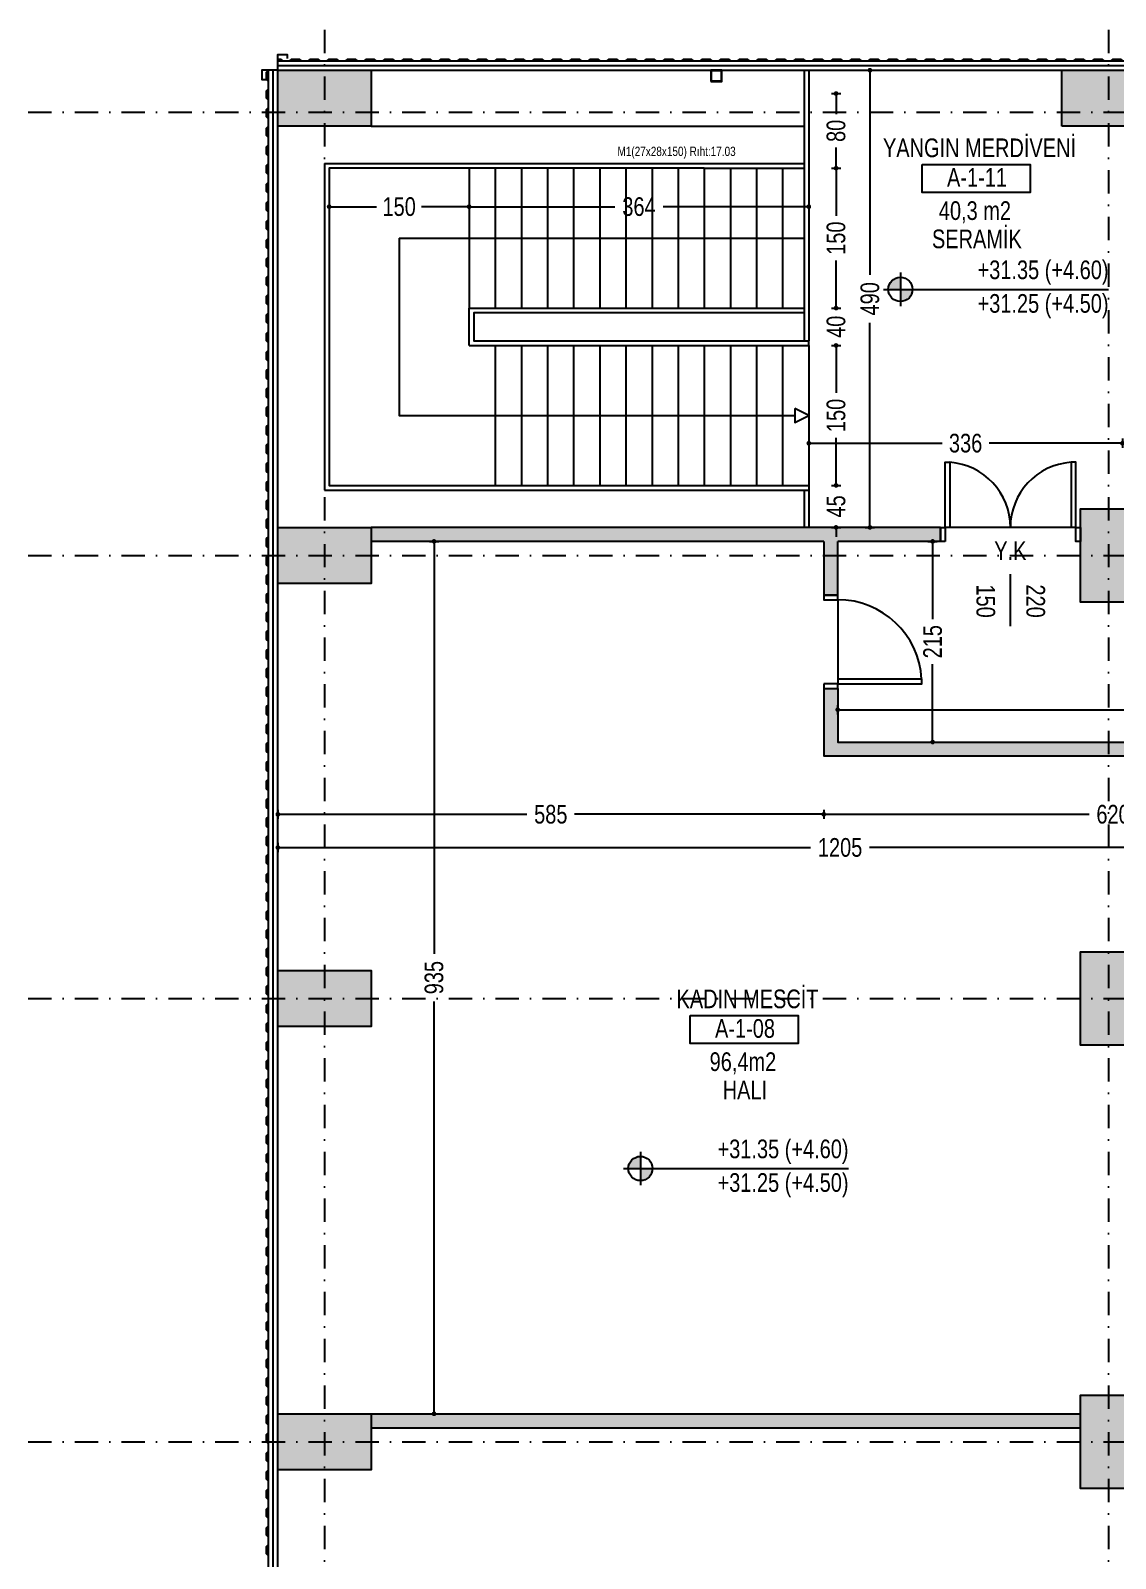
# Model space of a CAD drawing. Header units: centimetres. Extents: x 26569 to 160723, y -3143 to 14565.
# Drawn here: x 78136 to 79298, y 5714 to 7351 of the extents above; entities that cross this region are included whole.
import ezdxf
from ezdxf.enums import TextEntityAlignment as Align

# ---------------------------------------------------------------- set-up
doc = ezdxf.new("R2010")
doc.units = ezdxf.units.CM
doc.header["$LTSCALE"] = 100
doc.linetypes.add('DASHDOT2', pattern=[0.5, 0.25, -0.125, 0, -0.125])
for name, color, linetype in [('A-ANNO-DIMS', 187, 'Continuous'), ('A-ANNO-GRID', 155, 'DASHDOT2'), ('A-ANNO-IDEN', 50, 'Continuous'), ('A-ANNO-TEXT', 50, 'Continuous'), ('A-DOOR', 193, 'Continuous'), ('A-ELEV-01', 255, 'Continuous'), ('A-ELEV-02', 253, 'Continuous'), ('A-ELEV-03', 251, 'Continuous'), ('A-FLOR-STRS', 95, 'Continuous'), ('A-WALL', 134, 'Continuous'), ('A-WALL-HTCH', 8, 'Continuous'), ('A-WALL-INSL', 249, 'Continuous'), ('A-WALL-SNWPNL', 200, 'Continuous'), ('A-WALL-STEL', 202, 'Continuous'), ('S-CONC', 5, 'Continuous'), ('S-HTCH', 8, 'Continuous'), ('S-STEL', 3, 'Continuous')]:
    doc.layers.add(name, color=color, linetype=linetype)
doc.styles.add('Fields_100', font='act_simplex.shx', dxfattribs={"width": 0.8, "height": 20})
doc.styles.add('Fields_50', font='act_simplex.shx', dxfattribs={"width": 0.8, "height": 10})
doc.linetypes.add('BATTING', pattern='A,0.00254,-2.54,[134,ltypeshp.shx,S=2.54,R=0,X=-2.54,Y=0],-5.08,[134,ltypeshp.shx,S=2.54,R=180,X=2.54,Y=0],-2.54', length=10.16254)
doc.dimstyles.new('FIELDS_100', dxfattribs={"dimscale": 0, "dimtxt": 20, "dimasz": 5, "dimexe": 5, "dimexo": 5, "dimgap": 5, "dimtad": 0, "dimdec": 0, "dimzin": 0, "dimdsep": 46, "dimtxsty": 'Fields_100', "dimblk": 'DOT', "dimcen": 0.09, "dimclrt": 50, "dimadec": 0, "dimazin": 0, "dimtfac": 1, "dimtdec": 0, "dimtix": 1, "dimtofl": 0, "dimtmove": 1, "dimatfit": 3, "dimfxl": 5, "dimfxlon": 1, "dimtolj": 1, "dimtzin": 0, "dimarcsym": 0})
pattern_1 = [(0, (45541.4728, 54361.0323), (3.175, 3.175), [3.175, -3.175])]

# ---------------------------------------------------------------- blocks, each defined once
blk = doc.blocks.new('_Dot')
at = {"color": 0, "linetype": 'ByBlock', "lineweight": -2}
blk.add_line((-0.5, 0), (-1, 0), dxfattribs=at)
at = {"color": 0, "linetype": 'ByBlock', "const_width": 0.5}
blk.add_lwpolyline([(-0.25, 0, 1), (0.25, 0, 1)], format="xyb", close=True, dxfattribs=at)
blk = doc.blocks.new('*D129')
at = {"layer": 'A-ANNO-DIMS', "color": 0, "lineweight": -2, "transparency": 16777216}
for p, q in [((78390.9, 8098.6), (78390.9, 8108.6)), ((98295.9, 8098.6), (98295.9, 8108.6)), ((78395.9, 8103.6), (88304.1, 8103.6)), ((98290.9, 8103.6), (88382.6, 8103.6))]:
    blk.add_line(p, q, dxfattribs=at)
at = {"layer": 'DEFPOINTS', "color": 0, "transparency": 16777216}
for p in [(98295.9, 8103.6), (78390.9, 7318.6), (98295.9, 7318.6)]:
    blk.add_point(p, dxfattribs=at)
at = {"layer": 'A-ANNO-DIMS', "color": 0, "lineweight": -2, "transparency": 16777216, "xscale": 5, "yscale": 5, "zscale": 5, "rotation": 180}
blk.add_blockref('_Dot', (78390.9, 8103.6), dxfattribs=at)
at = {"layer": 'A-ANNO-DIMS', "color": 0, "lineweight": -2, "transparency": 16777216, "xscale": 5, "yscale": 5, "zscale": 5}
blk.add_blockref('_Dot', (98295.9, 8103.6), dxfattribs=at)
at = {"layer": 'A-ANNO-DIMS', "color": 50, "transparency": 16777216, "insert": (88343.4, 8103.6), "char_height": 20, "attachment_point": 5, "style": 'Fields_100'}
blk.add_mtext('\\A1;19905', dxfattribs=at)
blk = doc.blocks.new('*D130')
at = {"layer": 'A-ANNO-DIMS', "color": 0, "lineweight": -2, "transparency": 16777216}
for p, q in [((77086, 7318.6), (77076, 7318.6)), ((77081, 7313.6), (77081, 4445.3)), ((77081, 1513.6), (77081, 4382)), ((77086, 1508.6), (77076, 1508.6))]:
    blk.add_line(p, q, dxfattribs=at)
at = {"layer": 'DEFPOINTS', "color": 0, "transparency": 16777216}
for p in [(77081, 7318.6), (78390.9, 7318.6), (78390.9, 1508.6)]:
    blk.add_point(p, dxfattribs=at)
at = {"layer": 'A-ANNO-DIMS', "color": 0, "lineweight": -2, "transparency": 16777216, "xscale": 5, "yscale": 5, "zscale": 5}
for p, rotation in [((77081, 7318.6), 90), ((77081, 1508.6), 270)]:
    blk.add_blockref('_Dot', p, dxfattribs=dict(at, rotation=rotation))
at = {"layer": 'A-ANNO-DIMS', "color": 50, "transparency": 16777216, "insert": (77081, 4413.6), "char_height": 20, "attachment_point": 5, "rotation": 90, "style": 'Fields_100'}
blk.add_mtext('\\A1;5810', dxfattribs=at)
blk = doc.blocks.new('Mahal kutusu_100')
at = {"color": 0}
blk.add_lwpolyline([(-58, 30), (58, 30), (58, 0), (-58, 0)], close=True, dxfattribs=at)
at = {"color": 0, "style": 'Fields_100', "width": 0.8}
for tag, p in [('MAHAL', (3.6, 37.9)), ('KOD', (0.9, 6.2)), ('ALAN', (-1.3, -29.4)), ('KAPLAMA', (0.8, -59.7))]:
    blk.add_attdef(tag, text='', height=20, dxfattribs=at).set_placement(p, align=Align.CENTER)
blk = doc.blocks.new('*D111')
at = {"layer": 'A-ANNO-DIMS', "color": 0, "lineweight": -2, "transparency": 16777216}
for p, q in [((78969.9, 6913.8), (78969.9, 6903.8)), ((79305.9, 6913.8), (79305.9, 6903.8)), ((78974.9, 6908.8), (79112.7, 6908.8)), ((79300.9, 6908.8), (79163, 6908.8))]:
    blk.add_line(p, q, dxfattribs=at)
at = {"layer": 'DEFPOINTS', "color": 0, "transparency": 16777216}
for p in [(79305.9, 6995.2), (78969.9, 6952.7), (78969.9, 6908.8)]:
    blk.add_point(p, dxfattribs=at)
at = {"layer": 'A-ANNO-DIMS', "color": 0, "lineweight": -2, "transparency": 16777216, "xscale": 5, "yscale": 5, "zscale": 5, "rotation": 180}
blk.add_blockref('_Dot', (78969.9, 6908.8), dxfattribs=at)
at = {"layer": 'A-ANNO-DIMS', "color": 0, "lineweight": -2, "transparency": 16777216, "xscale": 5, "yscale": 5, "zscale": 5}
blk.add_blockref('_Dot', (79305.9, 6908.8), dxfattribs=at)
at = {"layer": 'A-ANNO-DIMS', "color": 50, "transparency": 16777216, "insert": (79137.9, 6908.8), "char_height": 20, "attachment_point": 5, "style": 'Fields_100'}
blk.add_mtext('\\A1;336', dxfattribs=at)
blk = doc.blocks.new('*D339')
at = {"layer": 'A-ANNO-DIMS', "color": 0, "lineweight": -2, "transparency": 16777216}
for p, q in [((78605.9, 7167.3), (78605.9, 7157.3)), ((78610.9, 7162.3), (78761.9, 7162.3)), ((78964.9, 7162.3), (78813.8, 7162.3)), ((78969.9, 7167.3), (78969.9, 7157.3))]:
    blk.add_line(p, q, dxfattribs=at)
at = {"layer": 'DEFPOINTS', "color": 0, "transparency": 16777216}
for p in [(78969.9, 7206.1), (78605.9, 7203.6), (78605.9, 7162.3)]:
    blk.add_point(p, dxfattribs=at)
at = {"layer": 'A-ANNO-DIMS', "color": 0, "lineweight": -2, "transparency": 16777216, "xscale": 5, "yscale": 5, "zscale": 5, "rotation": 180}
blk.add_blockref('_Dot', (78605.9, 7162.3), dxfattribs=at)
at = {"layer": 'A-ANNO-DIMS', "color": 0, "lineweight": -2, "transparency": 16777216, "xscale": 5, "yscale": 5, "zscale": 5}
blk.add_blockref('_Dot', (78969.9, 7162.3), dxfattribs=at)
at = {"layer": 'A-ANNO-DIMS', "color": 50, "transparency": 16777216, "insert": (78787.9, 7162.3), "char_height": 20, "attachment_point": 5, "style": 'Fields_100'}
blk.add_mtext('\\A1;364', dxfattribs=at)
blk = doc.blocks.new('*D340')
at = {"layer": 'A-ANNO-DIMS', "color": 0, "lineweight": -2, "transparency": 16777216}
for p, q in [((78455.9, 7167.3), (78455.9, 7157.3)), ((78460.9, 7162.3), (78506.8, 7162.3)), ((78600.9, 7162.3), (78554.9, 7162.3)), ((78605.9, 7167.3), (78605.9, 7157.3))]:
    blk.add_line(p, q, dxfattribs=at)
at = {"layer": 'DEFPOINTS', "color": 0, "transparency": 16777216}
for p in [(78455.9, 7203.6), (78605.9, 7203.6), (78455.9, 7162.3)]:
    blk.add_point(p, dxfattribs=at)
at = {"layer": 'A-ANNO-DIMS', "color": 0, "lineweight": -2, "transparency": 16777216, "xscale": 5, "yscale": 5, "zscale": 5, "rotation": 180}
blk.add_blockref('_Dot', (78455.9, 7162.3), dxfattribs=at)
at = {"layer": 'A-ANNO-DIMS', "color": 0, "lineweight": -2, "transparency": 16777216, "xscale": 5, "yscale": 5, "zscale": 5}
blk.add_blockref('_Dot', (78605.9, 7162.3), dxfattribs=at)
at = {"layer": 'A-ANNO-DIMS', "color": 50, "transparency": 16777216, "insert": (78530.9, 7162.3), "char_height": 20, "attachment_point": 5, "style": 'Fields_100'}
blk.add_mtext('\\A1;150', dxfattribs=at)
blk = doc.blocks.new('*D115')
at = {"layer": 'A-ANNO-DIMS', "color": 0, "lineweight": -2, "transparency": 16777216}
for p, q in [((78994.1, 7283.6), (79004.1, 7283.6)), ((78999.1, 7278.6), (78999.1, 7261.6)), ((78999.1, 7208.6), (78999.1, 7225.7)), ((78994.1, 7203.6), (79004.1, 7203.6))]:
    blk.add_line(p, q, dxfattribs=at)
at = {"layer": 'DEFPOINTS', "color": 0, "transparency": 16777216}
for p in [(78500.9, 7283.6), (78969.9, 7203.6), (78999.1, 7203.6)]:
    blk.add_point(p, dxfattribs=at)
at = {"layer": 'A-ANNO-DIMS', "color": 0, "lineweight": -2, "transparency": 16777216, "xscale": 5, "yscale": 5, "zscale": 5}
for p, rotation in [((78999.1, 7283.6), 90), ((78999.1, 7203.6), 270)]:
    blk.add_blockref('_Dot', p, dxfattribs=dict(at, rotation=rotation))
at = {"layer": 'A-ANNO-DIMS', "color": 50, "transparency": 16777216, "insert": (78999.1, 7243.6), "char_height": 20, "attachment_point": 5, "rotation": 90, "style": 'Fields_100'}
blk.add_mtext('\\A1;80', dxfattribs=at)
blk = doc.blocks.new('*D116')
at = {"layer": 'A-ANNO-DIMS', "color": 0, "lineweight": -2, "transparency": 16777216}
for p, q in [((78994.1, 7203.6), (79004.1, 7203.6)), ((78999.1, 7198.6), (78999.1, 7152.7)), ((78999.1, 7058.6), (78999.1, 7104.6)), ((78994.1, 7053.6), (79004.1, 7053.6))]:
    blk.add_line(p, q, dxfattribs=at)
at = {"layer": 'DEFPOINTS', "color": 0, "transparency": 16777216}
for p in [(78969.9, 7203.6), (78969.9, 7053.6), (78999.1, 7053.6)]:
    blk.add_point(p, dxfattribs=at)
at = {"layer": 'A-ANNO-DIMS', "color": 0, "lineweight": -2, "transparency": 16777216, "xscale": 5, "yscale": 5, "zscale": 5}
for p, rotation in [((78999.1, 7203.6), 90), ((78999.1, 7053.6), 270)]:
    blk.add_blockref('_Dot', p, dxfattribs=dict(at, rotation=rotation))
at = {"layer": 'A-ANNO-DIMS', "color": 50, "transparency": 16777216, "insert": (78999.1, 7128.6), "char_height": 20, "attachment_point": 5, "rotation": 90, "style": 'Fields_100'}
blk.add_mtext('\\A1;150', dxfattribs=at)
blk = doc.blocks.new('*D343')
at = {"layer": 'A-ANNO-DIMS', "color": 0, "lineweight": -2, "transparency": 16777216}
for p, q in [((78999.1, 7058.6), (78999.1, 7063.6)), ((78994.1, 7053.6), (79004.1, 7053.6)), ((78994.1, 7013.6), (79004.1, 7013.6)), ((78999.1, 7008.6), (78999.1, 7003.6))]:
    blk.add_line(p, q, dxfattribs=at)
at = {"layer": 'DEFPOINTS', "color": 0, "transparency": 16777216}
for p in [(78969.9, 7053.6), (78969.9, 7013.6), (78999.1, 7013.6)]:
    blk.add_point(p, dxfattribs=at)
at = {"layer": 'A-ANNO-DIMS', "color": 0, "lineweight": -2, "transparency": 16777216, "xscale": 5, "yscale": 5, "zscale": 5}
for p, rotation in [((78999.1, 7053.6), 270), ((78999.1, 7013.6), 90)]:
    blk.add_blockref('_Dot', p, dxfattribs=dict(at, rotation=rotation))
at = {"layer": 'A-ANNO-DIMS', "color": 50, "transparency": 16777216, "insert": (78999.1, 7033.6), "char_height": 20, "attachment_point": 5, "rotation": 90, "style": 'Fields_100'}
blk.add_mtext('\\A1;40', dxfattribs=at)
blk = doc.blocks.new('*D344')
at = {"layer": 'A-ANNO-DIMS', "color": 0, "lineweight": -2, "transparency": 16777216}
for p, q in [((78994.1, 7013.6), (79004.1, 7013.6)), ((78999.1, 7008.6), (78999.1, 6962.7)), ((78999.1, 6868.6), (78999.1, 6914.6)), ((78994.1, 6863.6), (79004.1, 6863.6))]:
    blk.add_line(p, q, dxfattribs=at)
at = {"layer": 'DEFPOINTS', "color": 0, "transparency": 16777216}
for p in [(78969.9, 7013.6), (78969.9, 6863.6), (78999.1, 6863.6)]:
    blk.add_point(p, dxfattribs=at)
at = {"layer": 'A-ANNO-DIMS', "color": 0, "lineweight": -2, "transparency": 16777216, "xscale": 5, "yscale": 5, "zscale": 5}
for p, rotation in [((78999.1, 7013.6), 90), ((78999.1, 6863.6), 270)]:
    blk.add_blockref('_Dot', p, dxfattribs=dict(at, rotation=rotation))
at = {"layer": 'A-ANNO-DIMS', "color": 50, "transparency": 16777216, "insert": (78999.1, 6938.6), "char_height": 20, "attachment_point": 5, "rotation": 90, "style": 'Fields_100'}
blk.add_mtext('\\A1;150', dxfattribs=at)
blk = doc.blocks.new('KAPI 150')
at = {"layer": 'A-DOOR'}
blk.add_line((145, 15), (5, 15), dxfattribs=at)
for points in [[(5, 15), (5, 85), (10, 85), (10, 15)], [(145, 15), (145, 85), (140, 85), (140, 15)]]:
    blk.add_lwpolyline(points, dxfattribs=at)
for points in [[(5, 0), (0, 0), (0, 15), (5, 15)], [(150, 0), (145, 0), (145, 15), (150, 15)]]:
    blk.add_lwpolyline(points, close=True, dxfattribs=at)
for centre, start, end in [((5, 15), 0, 85.904), ((145, 15), 94.096, 180)]:
    blk.add_arc(centre, 70, start, end, dxfattribs=at)
blk = doc.blocks.new('AÇK_01')
at = {"color": 0}
blk.add_lwpolyline([(28, 0), (-28, 0)], dxfattribs=at)
at = {"color": 0, "style": 'Fields_100', "width": 0.8}
blk.add_attdef('A.Ç.K.01', text='', height=20, rotation=90, dxfattribs=at).set_placement((-53, 0), align=Align.MIDDLE_CENTER)
for tag, p in [('W', (1, 17.2)), ('H', (1, -36.3))]:
    blk.add_attdef(tag, text='', height=20, dxfattribs=at).set_placement(p, align=Align.CENTER)
blk = doc.blocks.new('*D267')
at = {"layer": 'A-ANNO-DIMS', "color": 0, "lineweight": -2, "transparency": 16777216}
for p, q in [((78994.1, 6863.6), (79004.1, 6863.6)), ((78999.1, 6868.6), (78999.1, 6873.6)), ((78994.1, 6818.6), (79004.1, 6818.6)), ((78999.1, 6813.6), (78999.1, 6808.6))]:
    blk.add_line(p, q, dxfattribs=at)
at = {"layer": 'DEFPOINTS', "color": 0, "transparency": 16777216}
for p in [(78969.9, 6863.6), (78969.9, 6818.6), (78999.1, 6818.6)]:
    blk.add_point(p, dxfattribs=at)
at = {"layer": 'A-ANNO-DIMS', "color": 0, "lineweight": -2, "transparency": 16777216, "xscale": 5, "yscale": 5, "zscale": 5}
for p, rotation in [((78999.1, 6863.6), 270), ((78999.1, 6818.6), 90)]:
    blk.add_blockref('_Dot', p, dxfattribs=dict(at, rotation=rotation))
at = {"layer": 'A-ANNO-DIMS', "color": 50, "transparency": 16777216, "insert": (78999.1, 6841.1), "char_height": 20, "attachment_point": 5, "rotation": 90, "style": 'Fields_100'}
blk.add_mtext('\\A1;45', dxfattribs=at)
blk = doc.blocks.new('*D268')
at = {"layer": 'A-ANNO-DIMS', "color": 0, "lineweight": -2, "transparency": 16777216}
for p, q in [((79030.4, 7308.6), (79040.4, 7308.6)), ((79035.4, 7303.6), (79035.4, 7089.2)), ((79035.4, 6823.6), (79035.4, 7038)), ((79030.4, 6818.6), (79040.4, 6818.6))]:
    blk.add_line(p, q, dxfattribs=at)
at = {"layer": 'DEFPOINTS', "color": 0, "transparency": 16777216}
for p in [(78969.9, 7308.6), (79035.4, 7308.6), (78969.9, 6818.6)]:
    blk.add_point(p, dxfattribs=at)
at = {"layer": 'A-ANNO-DIMS', "color": 0, "lineweight": -2, "transparency": 16777216, "xscale": 5, "yscale": 5, "zscale": 5}
for p, rotation in [((79035.4, 7308.6), 90), ((79035.4, 6818.6), 270)]:
    blk.add_blockref('_Dot', p, dxfattribs=dict(at, rotation=rotation))
at = {"layer": 'A-ANNO-DIMS', "color": 50, "transparency": 16777216, "insert": (79035.4, 7063.6), "char_height": 20, "attachment_point": 5, "rotation": 90, "style": 'Fields_100'}
blk.add_mtext('\\A1;490', dxfattribs=at)
blk = doc.blocks.new('KAPI_100')
at = {"layer": 'A-DOOR'}
blk.add_line((5, 15), (95, 15), dxfattribs=at)
blk.add_lwpolyline([(95, 15), (95, 105), (90, 105), (90, 15)], dxfattribs=at)
for points in [[(0, 0), (5, 0), (5, 15), (0, 15)], [(95, 0), (100, 0), (100, 15), (95, 15)]]:
    blk.add_lwpolyline(points, close=True, dxfattribs=at)
blk.add_arc((95, 15), 90, 93.1847, 180, dxfattribs=at)
blk = doc.blocks.new('*D206')
at = {"layer": 'A-ANNO-DIMS', "color": 0, "lineweight": -2, "transparency": 16777216}
for p, q in [((79536.9, 5853.6), (79546.9, 5853.6)), ((79541.9, 5848.6), (79541.9, 5050.3)), ((79541.9, 4188.6), (79541.9, 4987)), ((79536.9, 4183.6), (79546.9, 4183.6))]:
    blk.add_line(p, q, dxfattribs=at)
at = {"layer": 'DEFPOINTS', "color": 0, "transparency": 16777216}
for p in [(78500.9, 5853.6), (79541.9, 5853.6), (78400.9, 4183.6)]:
    blk.add_point(p, dxfattribs=at)
at = {"layer": 'A-ANNO-DIMS', "color": 0, "lineweight": -2, "transparency": 16777216, "xscale": 5, "yscale": 5, "zscale": 5}
for p, rotation in [((79541.9, 5853.6), 90), ((79541.9, 4183.6), 270)]:
    blk.add_blockref('_Dot', p, dxfattribs=dict(at, rotation=rotation))
at = {"layer": 'A-ANNO-DIMS', "color": 50, "transparency": 16777216, "insert": (79541.9, 5018.6), "char_height": 20, "attachment_point": 5, "rotation": 90, "style": 'Fields_100'}
blk.add_mtext('\\A1;1670', dxfattribs=at)
blk = doc.blocks.new('*D210')
at = {"layer": 'A-ANNO-DIMS', "color": 0, "lineweight": -2, "transparency": 16777216}
for p, q in [((78985.9, 6516.1), (78985.9, 6506.1)), ((78990.9, 6511.1), (79270.3, 6511.1)), ((79600.9, 6511.1), (79321.4, 6511.1)), ((79605.9, 6516.1), (79605.9, 6506.1))]:
    blk.add_line(p, q, dxfattribs=at)
at = {"layer": 'DEFPOINTS', "color": 0, "transparency": 16777216}
for p in [(78985.9, 6573.6), (79605.9, 6573.6), (78985.9, 6511.1)]:
    blk.add_point(p, dxfattribs=at)
at = {"layer": 'A-ANNO-DIMS', "color": 0, "lineweight": -2, "transparency": 16777216, "xscale": 5, "yscale": 5, "zscale": 5, "rotation": 180}
blk.add_blockref('_Dot', (78985.9, 6511.1), dxfattribs=at)
at = {"layer": 'A-ANNO-DIMS', "color": 0, "lineweight": -2, "transparency": 16777216, "xscale": 5, "yscale": 5, "zscale": 5}
blk.add_blockref('_Dot', (79605.9, 6511.1), dxfattribs=at)
at = {"layer": 'A-ANNO-DIMS', "color": 50, "transparency": 16777216, "insert": (79295.9, 6511.1), "char_height": 20, "attachment_point": 5, "style": 'Fields_100'}
blk.add_mtext('\\A1;620', dxfattribs=at)
blk = doc.blocks.new('*D211')
at = {"layer": 'A-ANNO-DIMS', "color": 0, "lineweight": -2, "transparency": 16777216}
for p, q in [((78400.9, 6516.1), (78400.9, 6506.1)), ((78405.9, 6511.1), (78667.8, 6511.1)), ((78980.9, 6511.1), (78718.9, 6511.1)), ((78985.9, 6516.1), (78985.9, 6506.1))]:
    blk.add_line(p, q, dxfattribs=at)
at = {"layer": 'DEFPOINTS', "color": 0, "transparency": 16777216}
for p in [(78400.9, 6758.6), (78985.9, 6573.6), (78400.9, 6511.1)]:
    blk.add_point(p, dxfattribs=at)
at = {"layer": 'A-ANNO-DIMS', "color": 0, "lineweight": -2, "transparency": 16777216, "xscale": 5, "yscale": 5, "zscale": 5, "rotation": 180}
blk.add_blockref('_Dot', (78400.9, 6511.1), dxfattribs=at)
at = {"layer": 'A-ANNO-DIMS', "color": 0, "lineweight": -2, "transparency": 16777216, "xscale": 5, "yscale": 5, "zscale": 5}
blk.add_blockref('_Dot', (78985.9, 6511.1), dxfattribs=at)
at = {"layer": 'A-ANNO-DIMS', "color": 50, "transparency": 16777216, "insert": (78693.4, 6511.1), "char_height": 20, "attachment_point": 5, "style": 'Fields_100'}
blk.add_mtext('\\A1;585', dxfattribs=at)
blk = doc.blocks.new('*D67')
at = {"layer": 'A-ANNO-DIMS', "color": 0, "lineweight": -2, "transparency": 16777216}
for p, q in [((78400.9, 6480.5), (78400.9, 6470.5)), ((78405.9, 6475.5), (78971.7, 6475.5)), ((79600.9, 6475.5), (79035, 6475.5)), ((79605.9, 6480.5), (79605.9, 6470.5))]:
    blk.add_line(p, q, dxfattribs=at)
at = {"layer": 'DEFPOINTS', "color": 0, "transparency": 16777216}
for p in [(78400.9, 6758.6), (79605.9, 6573.6), (78400.9, 6475.5)]:
    blk.add_point(p, dxfattribs=at)
at = {"layer": 'A-ANNO-DIMS', "color": 0, "lineweight": -2, "transparency": 16777216, "xscale": 5, "yscale": 5, "zscale": 5, "rotation": 180}
blk.add_blockref('_Dot', (78400.9, 6475.5), dxfattribs=at)
at = {"layer": 'A-ANNO-DIMS', "color": 0, "lineweight": -2, "transparency": 16777216, "xscale": 5, "yscale": 5, "zscale": 5}
blk.add_blockref('_Dot', (79605.9, 6475.5), dxfattribs=at)
at = {"layer": 'A-ANNO-DIMS', "color": 50, "transparency": 16777216, "insert": (79003.4, 6475.5), "char_height": 20, "attachment_point": 5, "style": 'Fields_100'}
blk.add_mtext('\\A1;1205', dxfattribs=at)
blk = doc.blocks.new('*D212')
at = {"layer": 'A-ANNO-DIMS', "color": 0, "lineweight": -2, "transparency": 16777216}
for p, q in [((78563.3, 6803.6), (78573.3, 6803.6)), ((78568.3, 6798.6), (78568.3, 6361.7)), ((78568.3, 5873.6), (78568.3, 6310.5)), ((78563.3, 5868.6), (78573.3, 5868.6))]:
    blk.add_line(p, q, dxfattribs=at)
at = {"layer": 'DEFPOINTS', "color": 0, "transparency": 16777216}
for p in [(78500.9, 6803.6), (78400.9, 5868.6), (78568.3, 5868.6)]:
    blk.add_point(p, dxfattribs=at)
at = {"layer": 'A-ANNO-DIMS', "color": 0, "lineweight": -2, "transparency": 16777216, "xscale": 5, "yscale": 5, "zscale": 5}
for p, rotation in [((78568.3, 6803.6), 90), ((78568.3, 5868.6), 270)]:
    blk.add_blockref('_Dot', p, dxfattribs=dict(at, rotation=rotation))
at = {"layer": 'A-ANNO-DIMS', "color": 50, "transparency": 16777216, "insert": (78568.3, 6336.1), "char_height": 20, "attachment_point": 5, "rotation": 90, "style": 'Fields_100'}
blk.add_mtext('\\A1;935', dxfattribs=at)
blk = doc.blocks.new('*D171')
at = {"layer": 'A-ANNO-DIMS', "color": 0, "lineweight": -2, "transparency": 16777216}
for p, q in [((79000.9, 6618.2), (79000.9, 6628.2)), ((79005.9, 6623.2), (79440.3, 6623.2)), ((79925.9, 6623.2), (79491.4, 6623.2)), ((79930.9, 6618.2), (79930.9, 6628.2))]:
    blk.add_line(p, q, dxfattribs=at)
at = {"layer": 'DEFPOINTS', "color": 0, "transparency": 16777216}
for p in [(79930.9, 6623.2), (79000.9, 6588.6), (79930.9, 6588.6)]:
    blk.add_point(p, dxfattribs=at)
at = {"layer": 'A-ANNO-DIMS', "color": 0, "lineweight": -2, "transparency": 16777216, "xscale": 5, "yscale": 5, "zscale": 5, "rotation": 180}
blk.add_blockref('_Dot', (79000.9, 6623.2), dxfattribs=at)
at = {"layer": 'A-ANNO-DIMS', "color": 0, "lineweight": -2, "transparency": 16777216, "xscale": 5, "yscale": 5, "zscale": 5}
blk.add_blockref('_Dot', (79930.9, 6623.2), dxfattribs=at)
at = {"layer": 'A-ANNO-DIMS', "color": 50, "transparency": 16777216, "insert": (79465.9, 6623.2), "char_height": 20, "attachment_point": 5, "style": 'Fields_100'}
blk.add_mtext('\\A1;930', dxfattribs=at)
blk = doc.blocks.new('*D173')
at = {"layer": 'A-ANNO-DIMS', "color": 0, "lineweight": -2, "transparency": 16777216}
for p, q in [((79097.6, 6803.6), (79107.6, 6803.6)), ((79102.6, 6798.6), (79102.6, 6720.2)), ((79102.6, 6593.6), (79102.6, 6672.1)), ((79097.6, 6588.6), (79107.6, 6588.6))]:
    blk.add_line(p, q, dxfattribs=at)
at = {"layer": 'DEFPOINTS', "color": 0, "transparency": 16777216}
for p in [(79000.9, 6803.6), (79000.9, 6588.6), (79102.6, 6588.6)]:
    blk.add_point(p, dxfattribs=at)
at = {"layer": 'A-ANNO-DIMS', "color": 0, "lineweight": -2, "transparency": 16777216, "xscale": 5, "yscale": 5, "zscale": 5}
for p, rotation in [((79102.6, 6803.6), 90), ((79102.6, 6588.6), 270)]:
    blk.add_blockref('_Dot', p, dxfattribs=dict(at, rotation=rotation))
at = {"layer": 'A-ANNO-DIMS', "color": 50, "transparency": 16777216, "insert": (79102.6, 6696.1), "char_height": 20, "attachment_point": 5, "rotation": 90, "style": 'Fields_100'}
blk.add_mtext('\\A1;215', dxfattribs=at)
blk = doc.blocks.new('*U429')
at = {"layer": 'A-WALL-SNWPNL'}
blk.add_lwpolyline([(50, 1), (42, 1), (40, -1), (32, -1), (30, 1), (22, 1), (20, -1), (12, -1), (10, 1), (2, 1), (0, -1), (-8, -1), (-10, 1), (-18, 1), (-20, -1), (-28, -1), (-30, 1), (-38, 1), (-40, -1), (-48, -1), (-50, 1)], dxfattribs=at)
blk = doc.blocks.new('*U430')
at = {"layer": 'A-WALL-STEL', "color": 0, "linetype": 'ByBlock', "lineweight": -2, "transparency": 16777216}
for p in [(18900, 0), (19000, 0), (19100, 0), (19200, 0), (19300, 0), (19400, 0), (19500, 0), (19600, 0), (19700, 0)]:
    blk.add_blockref('*U429', p, dxfattribs=at)
blk = doc.blocks.new('*U436')
at = {"layer": 'A-WALL-SNWPNL'}
blk.add_lwpolyline([(50, 1), (42, 1), (40, -1), (32, -1), (30, 1), (22, 1), (20, -1), (12, -1), (10, 1), (2, 1), (0, -1), (-8, -1), (-10, 1), (-18, 1), (-20, -1), (-28, -1), (-30, 1), (-38, 1), (-40, -1), (-48, -1), (-50, 1)], dxfattribs=at)
blk = doc.blocks.new('*U437')
at = {"layer": 'A-WALL-STEL', "color": 0, "linetype": 'ByBlock', "lineweight": -2, "transparency": 16777216}
for p in [(0, 0), (100, 0), (200, 0), (300, 0), (400, 0), (500, 0), (600, 0), (700, 0), (800, 0), (900, 0), (1000, 0), (1100, 0), (1200, 0), (1300, 0), (1400, 0), (1500, 0)]:
    blk.add_blockref('*U436', p, dxfattribs=at)

msp = doc.modelspace()

# ---------------------------------------------------------------- hatches: boundary and pattern name
at = {"layer": 'A-ANNO-DIMS'}
h = msp.add_hatch(color=256, dxfattribs=at)
h.paths.add_polyline_path([(79068.08, 7086.66, 0.4142136), (79055.08, 7073.66), (79068.08, 7073.66)])
h.paths.add_polyline_path([(79081.08, 7073.66), (79068.08, 7073.66), (79068.08, 7060.66, 0.4142136)])
h = msp.add_hatch(color=256, dxfattribs=at)
h.paths.add_polyline_path([(78789.46, 6144.51, 0.4142136), (78776.46, 6131.51), (78789.46, 6131.51)])
h.paths.add_polyline_path([(78802.46, 6131.51), (78789.46, 6131.51), (78789.46, 6118.51, 0.4142136)])
at = {"layer": 'A-WALL-HTCH'}
h = msp.add_hatch(dxfattribs=at)
h.set_pattern_fill('DASH', color=256)
h.set_pattern_definition(pattern_1)
h.paths.add_polyline_path([(79110.86, 6818.62), (78500.86, 6818.62), (78500.86, 6803.62), (78985.86, 6803.62), (78985.86, 6746.12), (79000.86, 6746.12), (79000.86, 6803.62), (79110.86, 6803.62)])
h = msp.add_hatch(dxfattribs=at)
h.set_pattern_fill('DASH', color=256)
h.set_pattern_definition(pattern_1)
h.paths.add_polyline_path([(79930.86, 6588.62), (79000.86, 6588.62), (79000.86, 6646.12), (78985.86, 6646.12), (78985.86, 6573.62), (79900.86, 6573.62), (79900.86, 6213.62), (79755.86, 6213.62), (79755.86, 6198.62), (79915.86, 6198.62), (79915.86, 6033.62), (79755.86, 6033.62), (79755.86, 6018.62), (79825.86, 6018.62), (79825.86, 5993.62), (79840.86, 5993.62), (79840.86, 6018.62), (79930.86, 6018.62)])
h = msp.add_hatch(dxfattribs=at)
h.set_pattern_fill('DASH', color=256)
h.set_pattern_definition(pattern_1)
h.paths.add_polyline_path([(79260.86, 5868.62), (78500.86, 5868.62), (78500.86, 5853.62), (79260.86, 5853.62)])
at = {"layer": 'S-HTCH'}
h = msp.add_hatch(dxfattribs=at)
h.set_pattern_fill('ANSI33', color=256)
h.set_pattern_definition([(45, (74805.67, 5721.585), (-4.490128, 4.490128), []), (45, (74810.16, 5721.585), (-4.490128, 4.490128), [3.175, -1.5875])])
h.paths.add_polyline_path([(79320.86, 2938.62), (79260.86, 2938.62), (79260.86, 3038.62), (79320.86, 3038.62)])
h.paths.add_polyline_path([(78400.86, 2958.62), (78400.86, 3018.62), (78500.86, 3018.62), (78500.86, 2958.62)])
h.paths.add_polyline_path([(80080.86, 2958.62), (80080.86, 3018.62), (80180.86, 3018.62), (80180.86, 2958.62)])
h.paths.add_polyline_path([(79320.86, 1988.62), (79260.86, 1988.62), (79260.86, 2088.62), (79320.86, 2088.62)])
h.paths.add_polyline_path([(79320.86, 2463.62), (79260.86, 2463.62), (79260.86, 2563.62), (79320.86, 2563.62)])
h.paths.add_polyline_path([(79320.86, 3888.62), (79260.86, 3888.62), (79260.86, 3988.62), (79320.86, 3988.62)])
h.paths.add_polyline_path([(79320.86, 4363.62), (79260.86, 4363.62), (79260.86, 4463.62), (79320.86, 4463.62)])
h.paths.add_polyline_path([(79320.86, 4838.62), (79260.86, 4838.62), (79260.86, 4938.62), (79320.86, 4938.62)])
h.paths.add_polyline_path([(79320.86, 5788.62), (79260.86, 5788.62), (79260.86, 5888.62), (79320.86, 5888.62)])
h.paths.add_polyline_path([(79320.86, 6263.62), (79260.86, 6263.62), (79260.86, 6363.62), (79320.86, 6363.62)])
h.paths.add_polyline_path([(79320.86, 6738.62), (79260.86, 6738.62), (79260.86, 6838.62), (79320.86, 6838.62)])
h.paths.add_polyline_path([(78400.86, 1518.62), (78400.86, 1578.62), (78500.86, 1578.62), (78500.86, 1518.62)])
h.paths.add_polyline_path([(79240.86, 1518.62), (79240.86, 1578.62), (79340.86, 1578.62), (79340.86, 1518.62)])
h.paths.add_polyline_path([(80080.86, 1518.62), (80080.86, 1578.62), (80180.86, 1578.62), (80180.86, 1518.62)])
h.paths.add_polyline_path([(78400.86, 2008.62), (78400.86, 2068.62), (78500.86, 2068.62), (78500.86, 2008.62)])
h.paths.add_polyline_path([(80080.86, 2008.62), (80080.86, 2068.62), (80180.86, 2068.62), (80180.86, 2008.62)])
h.paths.add_polyline_path([(78400.86, 2483.62), (78400.86, 2543.62), (78500.86, 2543.62), (78500.86, 2483.62)])
h.paths.add_polyline_path([(80080.86, 2483.62), (80080.86, 2543.62), (80180.86, 2543.62), (80180.86, 2483.62)])
h.paths.add_polyline_path([(78400.86, 3433.62), (78400.86, 3493.62), (78500.86, 3493.62), (78500.86, 3433.62)])
h.paths.add_polyline_path([(79240.86, 3433.62), (79240.86, 3493.62), (79340.86, 3493.62), (79340.86, 3433.62)])
h.paths.add_polyline_path([(80080.86, 3433.62), (80080.86, 3493.62), (80180.86, 3493.62), (80180.86, 3433.62)])
h.paths.add_polyline_path([(78400.86, 3908.62), (78400.86, 3968.62), (78500.86, 3968.62), (78500.86, 3908.62)])
h.paths.add_polyline_path([(80080.86, 3908.62), (80080.86, 3968.62), (80180.86, 3968.62), (80180.86, 3908.62)])
h.paths.add_polyline_path([(78400.86, 4383.62), (78400.86, 4443.62), (78500.86, 4443.62), (78500.86, 4383.62)])
h.paths.add_polyline_path([(80080.86, 4383.62), (80080.86, 4443.62), (80180.86, 4443.62), (80180.86, 4383.62)])
h.paths.add_polyline_path([(78400.86, 4858.62), (78400.86, 4918.62), (78500.86, 4918.62), (78500.86, 4858.62)])
h.paths.add_polyline_path([(80080.86, 4858.62), (80080.86, 4918.62), (80180.86, 4918.62), (80180.86, 4858.62)])
h.paths.add_polyline_path([(78400.86, 5333.62), (78400.86, 5393.62), (78500.86, 5393.62), (78500.86, 5333.62)])
h.paths.add_polyline_path([(79240.86, 5333.62), (79240.86, 5393.62), (79340.86, 5393.62), (79340.86, 5333.62)])
h.paths.add_polyline_path([(80080.86, 5333.62), (80080.86, 5393.62), (80180.86, 5393.62), (80180.86, 5333.62)])
h.paths.add_polyline_path([(78400.86, 5808.62), (78400.86, 5868.62), (78500.86, 5868.62), (78500.86, 5808.62)])
h.paths.add_polyline_path([(80080.86, 5808.62), (80080.86, 5868.62), (80180.86, 5868.62), (80180.86, 5808.62)])
h.paths.add_polyline_path([(78400.86, 6283.62), (78400.86, 6343.62), (78500.86, 6343.62), (78500.86, 6283.62)])
h.paths.add_polyline_path([(80080.86, 6283.62), (80080.86, 6343.62), (80180.86, 6343.62), (80180.86, 6283.62)])
h.paths.add_polyline_path([(78400.86, 6758.62), (78400.86, 6818.62), (78500.86, 6818.62), (78500.86, 6758.62)])
h.paths.add_polyline_path([(80080.86, 6758.62), (80080.86, 6818.62), (80180.86, 6818.62), (80180.86, 6758.62)])
h.paths.add_polyline_path([(78400.86, 7248.62), (78400.86, 7308.62), (78500.86, 7308.62), (78500.86, 7248.62)])
h.paths.add_polyline_path([(79240.86, 7248.62), (79240.86, 7308.62), (79340.86, 7308.62), (79340.86, 7248.62)])
h.paths.add_polyline_path([(80080.86, 7248.62), (80080.86, 7308.62), (80180.86, 7308.62), (80180.86, 7248.62)])

# ---------------------------------------------------------------- linework, layer by layer
at = {"layer": 'A-ANNO-DIMS'}
for p, q in [((79068.08, 7091.66), (79068.08, 7055.66)), ((79050.08, 7073.66), (79291.08, 7073.66)), ((78789.46, 6149.51), (78789.46, 6113.51)), ((78771.46, 6131.51), (79012.46, 6131.51))]:
    msp.add_line(p, q, dxfattribs=at)
for centre in [(79068.08, 7073.66), (78789.46, 6131.51)]:
    msp.add_circle(centre, 13, dxfattribs=at)
at = {"layer": 'A-ANNO-GRID'}
for p, q in [((78450.86, 8203.62), (78450.86, 1408.62)), ((79290.86, 8203.62), (79290.86, 1408.62)), ((76981.01, 7263.62), (98785.86, 7263.62)), ((76981.01, 6788.62), (98785.86, 6788.62)), ((76981.01, 6313.62), (98785.86, 6313.62)), ((76981.01, 5838.62), (98785.86, 5838.62))]:
    msp.add_line(p, q, dxfattribs=at)
at = {"layer": 'A-ELEV-02'}
msp.add_line((78500.86, 7248.62), (78964.86, 7248.62), dxfattribs=at)
at = {"layer": 'A-ELEV-03'}
for points in [[(78390.86, 5051.09), (78390.86, 7308.59)], [(78400.86, 7318.59), (79040.86, 7318.59)], [(79040.86, 7318.59), (81215.86, 7318.59)]]:
    msp.add_lwpolyline(points, dxfattribs=at)
at = {"layer": 'A-FLOR-STRS'}
for p, q in [((78450.86, 7208.62), (78858.79, 7208.62)), ((78858.79, 7208.62), (78964.86, 7208.62)), ((78857.86, 7203.62), (78964.86, 7203.62)), ((78605.86, 7053.62), (78829.86, 7053.62)), ((78605.86, 7013.62), (78605.86, 7053.62)), ((78829.86, 7053.62), (78964.86, 7053.62)), ((78605.86, 7013.62), (78969.86, 7013.62)), ((78969.86, 7013.62), (78969.86, 7018.62)), ((78969.86, 6863.62), (78969.86, 6818.62)), ((78450.86, 6858.62), (78969.86, 6858.62)), ((78964.86, 6858.62), (78964.86, 6818.62))]:
    msp.add_line(p, q, dxfattribs=at)
for points in [[(78964.86, 7308.62), (78964.86, 7018.62)], [(78969.86, 7308.62), (78969.86, 7018.62)], [(78450.86, 7208.62), (78450.86, 6858.62)], [(78857.86, 7203.62), (78455.86, 7203.62), (78455.86, 6863.62), (78969.86, 6863.62)], [(78605.86, 7203.62), (78605.86, 7053.62)], [(78633.86, 7203.62), (78633.86, 7053.62)], [(78661.86, 7203.62), (78661.86, 7053.62)], [(78689.86, 7203.62), (78689.86, 7053.62)], [(78717.86, 7203.62), (78717.86, 7053.62)], [(78745.86, 7203.62), (78745.86, 7053.62)], [(78773.86, 7203.62), (78773.86, 7053.62)], [(78801.86, 7203.62), (78801.86, 7053.62)], [(78829.86, 7203.62), (78829.86, 7053.62)], [(78857.86, 7203.62), (78857.86, 7053.62)], [(78885.86, 7203.62), (78885.86, 7053.62)], [(78913.86, 7203.62), (78913.86, 7053.62)], [(78941.86, 7203.62), (78941.86, 7053.62)], [(78530.86, 7128.62), (78964.86, 7128.62)], [(78530.86, 7128.62), (78530.86, 6938.62), (78954.86, 6938.62)], [(78828.92, 7048.62), (78610.86, 7048.62), (78610.86, 7018.62), (78969.86, 7018.62)], [(78964.86, 7048.62), (78828.92, 7048.62)], [(78633.86, 7013.62), (78633.86, 6863.62)], [(78661.86, 7013.62), (78661.86, 6863.62)], [(78689.86, 7013.62), (78689.86, 6863.62)], [(78717.86, 7013.62), (78717.86, 6863.62)], [(78745.86, 7013.62), (78745.86, 6863.62)], [(78773.86, 7013.62), (78773.86, 6863.62)], [(78801.86, 7013.62), (78801.86, 6863.62)], [(78829.86, 7013.62), (78829.86, 6863.62)], [(78857.86, 7013.62), (78857.86, 6863.62)], [(78885.86, 7013.62), (78885.86, 6863.62)], [(78913.86, 7013.62), (78913.86, 6863.62)], [(78941.86, 7013.62), (78941.86, 6863.62)], [(78969.86, 7013.62), (78969.86, 6863.62)]]:
    msp.add_lwpolyline(points, dxfattribs=at)
msp.add_lwpolyline([(78954.86, 6946.12), (78954.86, 6931.12), (78969.86, 6938.62)], close=True, dxfattribs=at)
at = {"layer": 'A-WALL'}
for p, q in [((79110.86, 6818.62), (78500.86, 6818.62)), ((78985.86, 6646.12), (79000.86, 6646.12)), ((78500.86, 5868.62), (79260.86, 5868.62)), ((78500.86, 5853.62), (79260.86, 5853.62))]:
    msp.add_line(p, q, dxfattribs=at)
for points in [[(79110.86, 6818.62), (79110.86, 6803.62)], [(78985.86, 6803.62), (78500.86, 6803.62)], [(78985.86, 6803.62), (78985.86, 6746.12), (79000.86, 6746.12), (79000.86, 6803.62)], [(79110.86, 6803.62), (79000.86, 6803.62)], [(78985.86, 6646.12), (78985.86, 6573.62), (79900.86, 6573.62), (79900.86, 6213.62)], [(79000.86, 6646.12), (79000.86, 6588.62), (79930.86, 6588.62)]]:
    msp.add_lwpolyline(points, dxfattribs=at)
at = {"layer": 'A-WALL-INSL', "linetype": 'BATTING', "ltscale": 0.005}
for points in [[(78395.86, 5051.09), (78395.86, 7308.59)], [(78400.86, 7313.59), (79040.86, 7313.59)], [(79040.86, 7313.59), (81215.86, 7313.59)]]:
    msp.add_lwpolyline(points, dxfattribs=at)
at = {"layer": 'A-WALL-SNWPNL'}
for p, q in [((78500.86, 7308.59), (79040.86, 7308.59)), ((79040.86, 7308.59), (80080.86, 7308.59)), ((78400.86, 6818.59), (78400.86, 7248.59)), ((78400.86, 6343.59), (78400.86, 6758.59)), ((78400.86, 5868.59), (78400.86, 6283.59)), ((78400.86, 5393.59), (78400.86, 5808.59))]:
    msp.add_line(p, q, dxfattribs=at)
for points in [[(78400.86, 7308.59), (78400.86, 7325.59), (78410.86, 7325.59), (78410.86, 7321.09)], [(78400.86, 7320.59), (78403.86, 7320.59), (78405.86, 7318.59), (78413.86, 7318.59), (78415.86, 7320.59), (78423.86, 7320.59), (78425.86, 7318.59), (78433.86, 7318.59), (78435.86, 7320.59), (78443.86, 7320.59), (78445.86, 7318.59), (78453.86, 7318.59), (78455.86, 7320.59), (78463.86, 7320.59), (78465.86, 7318.59), (78473.86, 7318.59), (78475.86, 7320.59), (78483.86, 7320.59), (78485.86, 7318.59)], [(78400.86, 7308.59), (78383.86, 7308.59), (78383.86, 7298.59), (78388.36, 7298.59)]]:
    msp.add_lwpolyline(points, dxfattribs=at)
at = {"layer": 'S-CONC'}
for points in [[(78400.86, 7248.62), (78400.86, 7308.62), (78500.86, 7308.62), (78500.86, 7248.62)], [(79240.86, 7248.62), (79240.86, 7308.62), (79340.86, 7308.62), (79340.86, 7248.62)], [(79320.86, 6738.62), (79260.86, 6738.62), (79260.86, 6838.62), (79320.86, 6838.62)], [(78400.86, 6758.62), (78400.86, 6818.62), (78500.86, 6818.62), (78500.86, 6758.62)], [(79320.86, 6263.62), (79260.86, 6263.62), (79260.86, 6363.62), (79320.86, 6363.62)], [(78400.86, 6283.62), (78400.86, 6343.62), (78500.86, 6343.62), (78500.86, 6283.62)], [(79320.86, 5788.62), (79260.86, 5788.62), (79260.86, 5888.62), (79320.86, 5888.62)], [(78400.86, 5808.62), (78400.86, 5868.62), (78500.86, 5868.62), (78500.86, 5808.62)]]:
    msp.add_lwpolyline(points, close=True, dxfattribs=at)
at = {"layer": 'S-STEL', "elevation": 0}
for points in [[(78864.86, 7296.59), (78876.86, 7296.59), (78876.86, 7308.59), (78864.86, 7308.59)], [(78865.36, 7297.09), (78876.36, 7297.09), (78876.36, 7308.09), (78865.36, 7308.09)]]:
    msp.add_lwpolyline(points, close=True, dxfattribs=at)

# ---------------------------------------------------------------- block references
at = {"layer": 'A-ANNO-IDEN'}
for p, values in [((79149.2, 7177.52), {'MAHAL': 'YANGIN MERDİVENİ', 'KOD': 'A-1-11', 'ALAN': '40,3 m2', 'KAPLAMA': 'SERAMİK'}), ((78900.6, 6265.42), {'MAHAL': 'KADIN MESCİT', 'KOD': 'A-1-08', 'ALAN': '96,4m2', 'KAPLAMA': 'HALI'})]:
    msp.add_blockref('Mahal kutusu_100', p, dxfattribs=at).add_auto_attribs(values)
at = {"layer": 'A-ANNO-TEXT', "rotation": 270}
msp.add_blockref('AÇK_01', (79185.86, 6740.62), dxfattribs=at).add_auto_attribs({'A.Ç.K.01': 'Y.K', 'H': '150', 'W': '220'})
at = {"layer": 'A-DOOR', "rotation": 270}
msp.add_blockref('KAPI_100', (78985.86, 6746.12), dxfattribs=at)
at = {"layer": 'A-ELEV-01'}
msp.add_blockref('KAPI 150', (79110.86, 6803.62), dxfattribs=at)
at = {"layer": 'A-WALL-STEL'}
for name, p, rotation in [('*U430', (98235.86, 7319.59), 180), ('*U437', (78389.86, 7258.59), 270)]:
    msp.add_blockref(name, p, dxfattribs=dict(at, rotation=rotation))

# ---------------------------------------------------------------- texts
at = {"layer": 'A-ANNO-TEXT'}
for s, width, insert, char_height, attachment_point, style in [('\\pxt14;M1(27x28x150) Rıht:17.03', 230.6278, (78891.54, 7213.62), 10, 9, 'Fields_50'), ('+31.35 (+4.60)', 223, (79291.08, 7078.66), 20, 9, 'Fields_100'), ('+31.25 (+4.50)', 223, (79291.08, 7068.66), 20, 3, 'Fields_100'), ('+31.35 (+4.60)', 223, (79012.46, 6136.51), 20, 9, 'Fields_100'), ('+31.25 (+4.50)', 223, (79012.46, 6126.51), 20, 3, 'Fields_100')]:
    msp.add_mtext_dynamic_manual_height_columns(s, width=width, gutter_width=100, heights=[0], dxfattribs=dict(at, insert=insert, char_height=char_height, attachment_point=attachment_point, style=style))

# ---------------------------------------------------------------- dimensions: what is measured, and where the dimension line sits
at = {"layer": 'A-ANNO-DIMS'}
for base, p1, p2, picture, middle in [((98295.86, 8103.62), (78390.86, 7318.62), (98295.86, 7318.62), '*D129', (88343.36, 8103.62)), ((78605.86, 7162.26), (78969.86, 7206.12), (78605.86, 7203.62), '*D339', (78787.86, 7162.26)), ((78455.86, 7162.26), (78605.86, 7203.62), (78455.86, 7203.62), '*D340', (78530.86, 7162.26)), ((78969.86, 6908.84), (79305.86, 6995.2), (78969.86, 6952.7), '*D111', (79137.86, 6908.84)), ((78400.86, 6511.06), (78985.86, 6573.62), (78400.86, 6758.62), '*D211', (78693.36, 6511.06)), ((78400.86, 6475.51), (79605.86, 6573.62), (78400.86, 6758.62), '*D67', (79003.36, 6475.51)), ((79930.86, 6623.21), (79000.86, 6588.62), (79930.86, 6588.62), '*D171', (79465.86, 6623.21)), ((78985.86, 6511.06), (79605.86, 6573.62), (78985.86, 6573.62), '*D210', (79295.86, 6511.06))]:
    dim = msp.add_linear_dim(base=base, p1=p1, p2=p2, dimstyle='FIELDS_100', override={"dimscale": 1}, dxfattribs=at)
    dim.commit()
    dim.dimension.update_dxf_attribs({"geometry": picture, "text_midpoint": middle})
for base, p1, p2, picture, middle in [((77081.01, 7318.62), (78390.86, 1508.62), (78390.86, 7318.62), '*D130', (77081.01, 4413.62)), ((79035.38, 7308.62), (78969.86, 6818.62), (78969.86, 7308.62), '*D268', (79035.38, 7063.62)), ((78999.11, 7203.62), (78500.86, 7283.62), (78969.86, 7203.62), '*D115', (78999.11, 7243.62)), ((78999.11, 7053.62), (78969.86, 7203.62), (78969.86, 7053.62), '*D116', (78999.11, 7128.62)), ((78999.11, 7013.62), (78969.86, 7053.62), (78969.86, 7013.62), '*D343', (78999.11, 7033.62)), ((78999.11, 6863.62), (78969.86, 7013.62), (78969.86, 6863.62), '*D344', (78999.11, 6938.62)), ((78999.11, 6818.62), (78969.86, 6863.62), (78969.86, 6818.62), '*D267', (78999.11, 6841.12)), ((78568.31, 5868.62), (78500.86, 6803.62), (78400.86, 5868.62), '*D212', (78568.31, 6336.12)), ((79102.55, 6588.62), (79000.86, 6803.62), (79000.86, 6588.62), '*D173', (79102.55, 6696.12)), ((79541.91, 5853.62), (78400.86, 4183.62), (78500.86, 5853.62), '*D206', (79541.91, 5018.62))]:
    dim = msp.add_linear_dim(base=base, p1=p1, p2=p2, angle=90, dimstyle='FIELDS_100', override={"dimscale": 1}, dxfattribs=at)
    dim.commit()
    dim.dimension.update_dxf_attribs({"geometry": picture, "text_midpoint": middle})

doc.saveas('drawing.dxf')
